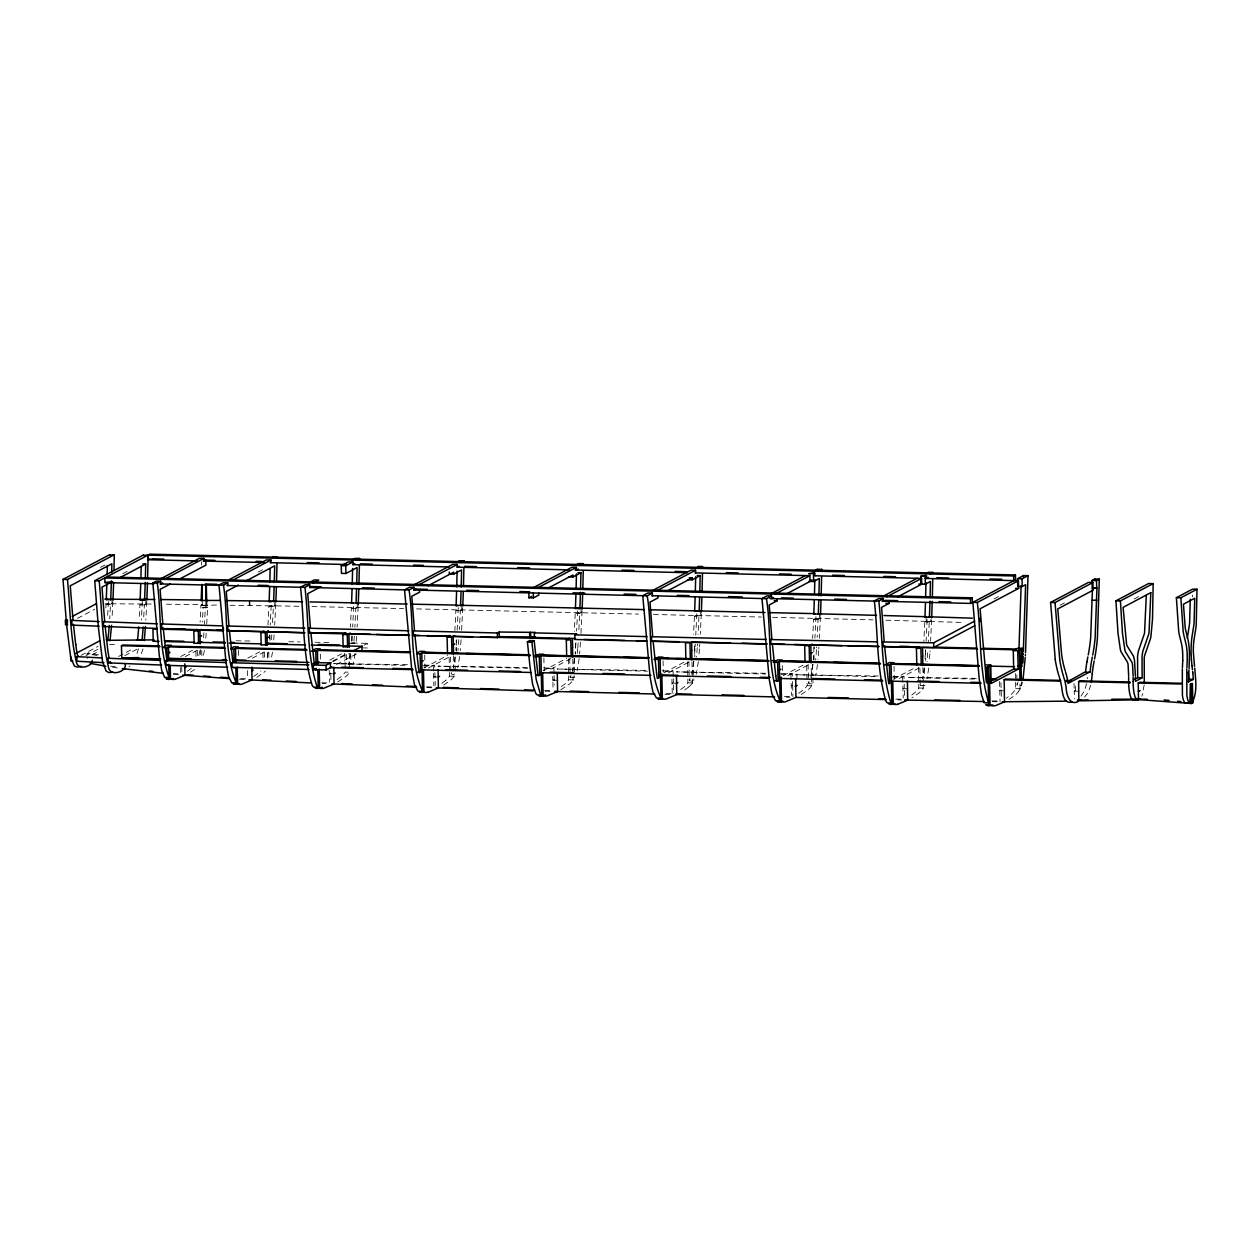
<?xml version="1.0" encoding="UTF-8"?>
<svg xmlns="http://www.w3.org/2000/svg" width="1260" height="1260" viewBox="0 0 1260 1260"><rect width="100%" height="100%" fill="white"/><g stroke="black" fill="none" stroke-linecap="round" stroke-linejoin="round"><path stroke-width="0.75" stroke-dasharray="5 3.75" d="M1192.527 596.894L1192.527 595.067M927.139 619.573L926.116 641.088M931.612 619.684L930.589 641.198M458.262 607.698L457.159 630.236M462.735 607.808L461.633 630.346M577.584 610.785L576.608 631.087M582.057 610.895L580.955 633.575M696.812 613.699L695.772 635.229M701.284 613.809L700.308 634.142M819.394 613.746L819.504 618.534L813.598 619.195L812.637 638.426M815.96 616.597L814.921 638.127M819.504 618.534L818.071 619.306L817.173 637.371M820.433 616.707L819.378 638.237M924.761 622.44L923.848 641.434M929.234 622.55L928.305 641.545M275.767 603.839L274.696 625.133M353.698 606.375L352.658 626.929M358.155 606.485L357.131 627.039M461.68 605.225L461.79 610.013L455.884 610.675L454.876 630.488M461.79 610.013L460.341 610.785L459.412 629.465M575.221 613.604L574.324 631.433M581.033 608.013L581.128 612.801L579.694 613.573L578.734 632.693M694.433 616.534L693.551 634.378M698.906 616.644L698.024 634.473M142.317 601.303L141.356 620.077M146.79 601.414L145.829 620.188M298.856 606.312L270.317 605.745L268.916 606.58L267.955 625.18M271.231 605.351L270.223 625.023M274.743 601.115L274.853 605.918L273.389 606.69L272.428 625.291M357.163 602.831L357.273 607.635L351.351 608.297L350.39 627.165M357.273 607.635L355.824 608.407L354.848 627.26M108.407 601.603L107.51 618.723M112.88 601.713L111.982 618.833M166.54 604.202L202.261 604.627L200.97 605.446L200.119 622.062M206.734 624.125L207.616 607.414L203.143 607.32L202.387 621.936M216.547 604.957L205.443 605.556L204.466 624.173M145.766 599.303L145.876 604.107L139.891 604.8L139.088 620.093M145.876 604.107L144.364 604.91L143.561 620.203M151.216 604.06L107.541 603.776L106.013 604.595L105.667 611.131M111.904 599.083L112.014 603.886L110.471 604.706L109.714 618.723M695.268 643.986L695.095 646.884M699.741 644.096L699.552 646.994M814.417 646.868L814.291 648.821M818.89 646.978L818.764 648.931M925.517 651.782L925.58 650.822M929.99 651.892L930.053 650.932M580.451 642.127L579.6 653.909M697.473 644.017L697.363 645.86M816.559 647.845L816.622 646.915M352.107 636.269L351.572 643.923M356.58 636.379L356.044 644.033M456.608 639.686L456.419 642.442M461.065 639.797L460.294 650.554M575.93 642.978L575.127 653.798M925.407 653.656L924.871 661.138M927.675 652.649L927.281 658.287A81.002 23.404 -88.6 0 1 927.014 661.721M929.88 653.767L929.344 661.232M354.328 636.158L353.792 643.529L349.319 643.419M458.813 639.608L458.419 645.341A77.459 22.381 -88.6 0 1 457.963 650.727M578.135 642.915L577.726 648.679M816.448 649.656L816.102 654.538A82.987 23.971 -88.6 0 1 815.645 659.957M818.638 650.806L817.976 659.767M269.64 634.883L269.341 639.04M274.097 634.977L273.688 640.694M694.969 648.711L694.606 653.751M697.237 647.624L696.953 651.64A82.892 23.94 -88.6 0 1 696.496 657.074M699.442 648.821L698.827 656.885M206.167 633.292L205.711 639.308M271.845 634.646L271.577 638.489A89.539 25.862 -88.6 0 1 271.357 641.23M203.915 632.819L203.758 634.993A76.781 22.176 -88.6 0 1 203.38 639.466M813.881 655.042L813.503 659.657M456.057 647.451L455.821 650.443M1144.175 685.015L1141.954 696.229M1087.411 677.329L1087.27 678.762M574.67 658.539L572.56 671.139M579.143 658.634L577.127 670.84M693.898 661.516L691.787 674.131M698.371 661.61L696.245 674.242M813.047 664.398L810.826 677.408M817.519 664.508L815.803 675.486M924.242 667.973L922.54 678.715M928.714 668.068L927.014 678.825M459.695 656.491L457.726 667.769M350.674 653.341L348.579 664.65M355.131 653.452L353.052 664.76M455.144 656.98L453.253 667.674M268.049 652.05L266.962 658.192M272.507 652.16L271.058 659.894M204.451 650.302L203.049 656.901M199.899 650.664L198.576 656.806M1086.608 683.613L1084.545 690.511L1081.064 696.181M138.505 648.774L136.474 655.2M142.978 648.884L140.143 656.87M1090.798 685.109L1088.057 692.575L1083.978 697.788M1018.001 681.975L1017.088 685.22L1016.757 672.367M1022.474 682.069L1021.514 685.456L1017.04 685.346M690.244 678.715C687.314 681.833 694.669 682.006 694.701 678.825M451.584 672.525C449.316 674.998 455.962 675.155 456.057 672.635M809.251 681.912C806.888 684.542 813.566 684.7 813.724 682.022M924.95 685.204A27.578 7.969 -88.6 0 1 924.808 685.503L920.336 685.409A27.578 7.969 -88.6 0 0 921.123 683.519M1015.355 673.438L1015.576 688.858A41.265 11.923 -88.6 0 1 1014.19 691.141A89.145 25.751 -88.6 0 1 1010.315 695.284L1006.315 698.197M1020.049 688.968L1020.001 681.14M918.808 684.243L918.76 688.212A61.583 17.797 -88.6 0 1 917.453 689.992L917.248 690.244A107.084 30.933 -88.6 0 1 914.665 692.811L910.287 696.024M923.281 684.353L923.233 688.322A61.583 17.797 -88.6 0 1 921.911 690.102L921.706 690.338A107.084 30.933 -88.6 0 1 919.139 692.921L911.909 697.819M449.489 672.43L449.521 676.21A92.138 26.617 -88.6 0 1 445.804 680.29M1018.631 691.315L1018.663 691.252A41.265 11.923 -88.6 0 0 1020.049 688.968M568.701 675.974L568.622 679.99A71.08 20.538 -88.6 0 1 567.252 681.707A112.109 32.398 -88.6 0 1 565.063 683.897L558.936 688.228M573.095 680.101L573.158 676.084M687.881 678.998L687.834 682.999A94.941 27.437 -88.6 0 1 684.274 686.858L678.605 690.952M692.307 683.109L692.354 679.108M445.804 680.353L441.063 683.818M688.747 687.031L682.605 691.346M194.56 669.47L189.992 672.446M337.113 679.597L341.397 676.431A108.864 31.453 -88.6 0 0 343.728 674.084A65.473 18.916 -88.6 0 0 345.256 672.1L349.713 672.21A65.473 18.916 -88.6 0 1 348.201 674.179A108.864 31.453 -88.6 0 1 345.87 676.525L337.759 681.975M187.268 671.281L191.74 668.02A95.98 27.736 -88.6 0 0 191.993 667.769M798.683 693.284L803.439 689.803A111.856 32.319 -88.6 0 0 805.597 687.661L805.644 687.598A68.497 19.798 -88.6 0 0 807.172 685.66L806.683 664.681M253.717 676.399L259.214 672.494A104.69 30.256 -88.6 0 0 260.867 670.887M443.677 685.046L450.277 680.463A92.138 26.617 -88.6 0 0 453.994 676.384M801.297 694.512L807.912 689.913A111.856 32.319 -88.6 0 0 810.054 687.771L810.117 687.708A68.497 19.798 -88.6 0 0 811.629 685.771L811.156 664.792M1009.008 699.363L1014.788 695.457A89.145 25.751 -88.6 0 0 1018.631 691.378M130.048 666.115L129.119 666.635M256.757 677.345L263.686 672.604A104.69 30.256 -88.6 0 0 265.34 670.997M560.763 689.834L569.536 684.007A112.109 32.398 -88.6 0 0 571.678 681.865A71.08 20.538 -88.6 0 0 573.095 680.101M100.469 567.362L105.667 564.606M122.724 573.709L127.78 571.032M77.521 618.345L94.705 609.241M81.002 655.405L98.059 646.38M87.601 653.578L88.956 652.853L86.94 653.42L87.728 658.681M85.869 655.625L97.666 649.372M92.027 654.838L97.083 652.16M258.111 572.119L263.308 569.378M202.151 600.012L202.419 607.698L203.143 607.32M202.419 607.698L207.616 607.414M118.566 656.46L132.473 649.089M124.771 655.641L136.946 649.199M230.029 605.288L274.853 605.918M180.763 656.507L192.575 650.255M185.236 656.617L197.048 650.365M247.81 658.13L259.623 651.877M252.284 658.224L264.096 651.987M353.792 643.529L354.816 642.994L350.343 642.884M329.758 660.098L341.555 653.846M332.53 661.091L346.027 653.956M332.908 661.673L348.469 653.436M364.045 645.199L367.495 643.372L367.605 647.986L360.124 647.829M336.483 664.461L357.226 653.483M330.75 672.966L329.285 673.691L333.932 673.801M423.927 667.957L447.536 655.468M428.384 668.068L450.324 656.46M422.966 665.784L434.7 665.312L434.826 670.777M435.062 676.21L433.598 676.935L438.244 677.045M543.107 670.824L566.732 658.334M550.951 669.139L571.205 658.429L568.213 658.366M554.022 673.817L553.896 668.178L542.824 668.666M552.715 676.415L552.793 680.164L554.148 679.455L552.856 680.179L553.077 689.567M695.898 615.541L694.449 616.313L700.355 615.652L700.245 610.848M663.988 672.793L685.913 661.201M668.462 672.903L690.385 661.295M673.202 676.73L673.076 671.044L664.366 671.596M783.184 675.659L803.423 664.949M787.642 675.769L807.896 665.059M780.838 674.384L792.272 673.927L792.398 679.597M878.409 675.99L795.564 674.746L877.054 676.699M792.445 681.487L792.524 685.267L791.17 685.976L795.832 686.086M930.699 621.511L924.777 622.188L930.699 621.511L930.589 616.723M994.045 598.925L999.07 596.263M893.23 679.25L915.154 667.642M899.388 678.463L919.627 667.753M892.253 677.077L904.003 676.604L904.144 682.274M1060.022 605.225L1065.078 602.548M1134.205 598.941L1139.418 596.185M1001.212 689.944L999.747 690.669L1004.393 690.795M1074.04 683.377L1074.213 691.141L1075.567 690.433L1075.394 682.668M1075.678 690.417L1074.276 691.157L1074.449 698.922M109.478 644.458L117.369 644.411M105.021 603.792L111.982 603.808M992.014 700.922L998.755 701.001M992.344 701.647L999.101 701.726M236.093 640.789L251.197 641.041M288.823 641.734L300.085 641.954M311.976 606.58L403.547 608.596M315.094 642.253L330.089 642.568M352.532 643.041L367.495 643.372M416.619 608.895L638.489 614.092M895.797 699.08L903.01 699.237M897.829 699.867L901.656 699.962M581.128 612.801L575.221 613.462L579.694 613.573M653.389 614.455L761.418 617.038M772.585 617.321L872.944 619.841M455.884 610.675L460.341 610.785M813.598 619.195L818.071 619.306M351.351 608.297L355.824 608.407M268.916 606.58L273.389 606.69M205.963 605.241L201.301 605.131L201.206 600.516M200.97 605.446L205.443 605.556M139.891 604.8L144.364 604.91M106.013 604.595L110.471 604.706M407.437 664.666L333.711 663.642L407.783 665.422M424.321 665.075L434.7 665.312M527.294 667.548L437.992 666.146L527.625 668.304M544.178 667.957L553.896 668.178M645.451 670.383L557.188 669.013L647.483 671.186M662.335 670.792L673.076 671.044M765.308 673.265L676.384 671.879L765.639 674.021M780.507 673.643L792.272 673.927M893.608 676.352L904.003 676.604M976.311 678.352L907.31 677.439L976.658 679.108M569.709 658.303L570.15 677.534L574.623 677.644A31.169 9.009 -88.6 0 0 575.489 675.817M1015.702 688.621L1020.175 688.732M449.568 676.148L454.041 676.258L453.962 672.541M1074.213 691.141L1078.859 691.252M568.78 679.77L573.253 679.88M918.902 688.023L923.359 688.117M687.976 682.81L692.449 682.92M807.172 685.66L811.629 685.771M552.793 680.164L557.44 680.274M676.636 683.219L671.99 683.109L673.454 682.385L673.706 693.724M907.562 688.763L902.916 688.653L904.381 687.928L904.601 697.363M666.225 693.551L672.037 693.693M784.397 696.402L791.438 696.575M664.87 694.276L672.635 694.465M786.413 697.205L790.083 697.284M885.906 620.188L963.396 622.471M544.682 690.433L553.124 690.669M545.013 691.205L553.455 691.425M426.494 686.81L433.251 687.047M426.841 687.582L431.897 687.755M321.804 682.699L328.561 682.999M322.135 683.487L325.521 683.629M240.723 678.526L245.794 678.809M239.368 679.234L246.141 679.628M173.124 673.423L179.881 674.068M173.47 674.305L178.542 674.777M110.534 666.036L118.991 667.249M112.565 667.233L117.653 667.973M93.618 653.877L98.469 654.853M92.279 654.586L97.114 655.562M1021.435 681.739L1021.514 685.456M1000.928 682.605L1001.432 699.127M999.542 681.487L1000.062 701.71M926.163 618.203L926.242 621.416M925.486 649.719L925.738 660.791M924.336 668.587L924.556 678.085M922.903 667.359L923.233 682.463M919.879 668.477L920.083 677.974M920.131 679.865L920.257 685.566M918.43 667.264L918.776 682.353M904.176 684.164L904.27 687.944M902.664 677.329L903.2 698.119M893.986 666.367L894.285 679.298M813.739 647.026L814.039 659.941M812.558 664.209L812.826 675.785M812.873 677.722L812.999 683.519M808.101 664.099L808.526 683.408M796.918 674.037L796.997 677.817M792.635 685.251L792.902 696.591M790.918 674.635L791.453 695.441M782.287 665.532L782.413 671.06M694.591 646.002L694.843 657.074M693.378 661.342L693.819 680.683M691.976 661.941L692.323 677.203M688.905 661.248L689.346 680.589M687.503 661.831L687.85 677.092M673.249 678.62L673.328 682.4M671.895 679.329L672.304 694.465M663.059 660.823L663.311 671.895M575.41 643.135L575.663 654.208M574.182 658.413L574.623 677.644M572.78 659.011L573.127 674.194M568.307 658.901L568.654 674.084M554.053 675.691L554.384 685.062M543.879 657.956L544.163 670.871M456.215 640.269L456.341 645.813M456.388 647.656L456.466 651.341M455.033 657.121L455.411 673.974M453.584 655.877L453.915 670.698M450.56 657.011L450.938 673.864M449.159 657.61L449.442 670.588M434.858 672.588L435.267 685.298M433.345 666.036L433.472 671.485M433.519 673.297L433.865 686.038M424.683 655.09L424.982 668.005M351.871 635.717L352.075 644.443M350.737 654.538L350.957 664.13M349.288 653.231L349.634 668.414M346.264 654.428L346.484 664.02M344.815 653.121L345.161 668.304M330.797 674.651L330.955 681.44M329.207 670.304L329.537 682.18M320.434 654.113L320.544 659.358M269.971 635.481L270.097 640.726M268.789 652.318L268.916 657.972M267.388 652.963L267.514 658.586M264.316 652.207L264.442 657.862M262.915 652.853L263.041 658.476M249.889 600.768L249.984 605.383M249.181 601.13L249.275 605.745M247.385 670.682L247.559 677.974M238.439 650.396L238.644 659.122M206.813 600.122L206.908 604.737M206.798 603.918L206.892 607.808M205.789 600.516L205.9 605.304M201.38 561.692L201.458 565.015M201.742 650.664L201.868 656.318M200.293 649.609L200.466 657.169M197.269 650.554L197.411 656.208M195.867 651.388L196.009 657.058M181.708 666.792L181.834 672.478M180.306 667.532L180.432 673.218M577.726 648.679A80.325 23.215 -88.6 0 1 577.332 653.483M571.016 675.722A31.169 9.009 -88.6 0 1 570.15 677.518M692.307 683.156A94.941 27.437 -88.6 0 1 688.747 686.968"/><path stroke-width="1.5" d="M1190.275 599.224L1189.613 622.755A20.774 6.001 -88.6 0 1 1189.219 626.031L1187.424 637.261A31.768 9.182 -88.6 0 0 1187.314 638.19M1128.661 676.069L1128.078 664.681A10.899 3.15 -88.6 0 0 1127.417 662.083L1121.006 651.766A23.704 6.851 -88.6 0 1 1120.408 649.829L1118.014 633.26L1115.935 600.815L1148.663 583.506L1153.136 583.616L1120.408 600.926L1115.935 600.815M1133.134 676.179L1132.551 664.792A10.899 3.15 -88.6 0 0 1131.889 662.193L1125.479 651.877A23.704 6.851 -88.6 0 1 1124.881 649.94L1122.471 633.37L1120.408 600.926M1135.386 675.707L1134.504 660.382A18.632 5.386 -88.6 0 0 1133.37 655.956L1126.991 645.734A15.971 4.615 -88.6 0 1 1126.597 644.411L1123.085 607.399L1150.821 592.625M1153.136 584.341L1152.506 619.085L1150.963 636.142A23.704 6.851 -88.6 0 1 1150.475 638.663L1144.678 655.42A10.836 3.134 -88.6 0 0 1144.222 657.988L1144.3 683.361M1128.661 677.313L1128.645 681.345A23.152 6.694 -88.6 0 0 1130.031 695.016L1130.236 695.536A14.27 4.127 -88.6 0 0 1132.22 699.379L1132.929 699.662A22.837 6.599 -88.6 0 0 1133.764 699.662L1138.505 699.694L1138.237 682.983L1139.591 682.274L1182.258 683.298M1133.134 677.423L1133.118 681.44M1135.386 676.998L1135.386 681.345L1142.127 677.77L1142.048 656.397A18.632 5.386 -88.6 0 1 1142.946 650.9L1148.71 634.237A15.971 4.615 -88.6 0 0 1149.041 632.536L1150.821 592.72M1094.814 580.025L1094.83 579.033L1099.303 579.127L1097.397 638.363A66.433 19.199 -88.6 0 1 1094.956 656.885L1094.562 658.98M1146.317 595.098L1144.584 632.426A15.971 4.615 -88.6 0 1 1144.237 634.126L1138.473 650.79A18.632 5.386 -88.6 0 0 1137.575 656.287L1137.654 677.659L1134.283 679.439M1188.432 681.865L1193.346 679.266A49.392 14.27 -88.6 0 0 1192.795 673.029M1023.529 576.608L1023.545 575.537L1028.018 575.647L1025.514 652.633M1094.83 579.033L1092.058 580.498L1092.231 588.184L1096.94 588.168L1095.145 637.796A62.48 18.05 -88.6 0 1 1092.83 654.381L1092.703 655.058M1092.451 589.16L1090.672 637.686A62.48 18.05 -88.6 0 1 1088.356 654.271L1088.231 654.948M109.809 555.203L114.298 554.731L113.967 570.465M143.656 555.566L148.129 554.951L147.609 578.356M459.553 561.803L459.569 560.763L464.042 560.873L464.026 561.913M578.891 564.622L578.907 563.551L583.38 563.661L583.364 564.732M698.119 567.472L698.135 566.401L702.608 566.512L702.592 567.583M817.252 570.37L817.267 569.299L821.74 569.41L821.725 570.465M932.857 573.489L932.872 572.418L928.399 572.308L925.391 573.899M272.648 557.582L272.664 556.652L277.121 556.762L277.106 557.692M359.525 559.471L359.541 558.479L355.068 558.369L351.886 560.054M1021.12 585.947L1018.946 649.688M276.995 563.755L276.601 579.789M359.399 565.645L358.942 584.404M463.901 568.165L463.507 584.703M577.978 572.654L580.955 572.733L580.592 587.522M583.238 571.016L582.845 587.664M697.205 575.505L700.182 575.584L699.82 590.404M702.466 573.883L702.072 590.546M821.599 576.765L821.142 595.917M925.958 582.719L925.643 596.216M932.731 579.789L932.353 596.437M107.352 565.614L107.131 574.67M141.183 566.449L140.899 578.088M142.727 563.944L145.703 564.023L145.357 578.198M352.611 568.496L352.233 584.12M457.128 571.063L456.734 586.892M576.45 573.93L576.135 587.412M695.678 576.781L695.362 590.294M814.826 579.679L814.495 593.192M270.144 569.315L269.829 581.884M1182.731 660.429L1182.746 655.168A23.782 6.867 -88.6 0 0 1181.738 644.695L1179.439 635.355A28.508 8.237 -88.6 0 1 1178.714 631.528L1176.383 597.712L1192.527 589.144L1196.984 589.255L1196.228 624.74A28.508 8.237 -88.6 0 1 1195.693 629.212L1193.96 640.033A23.987 6.93 -88.6 0 0 1193.33 652.05L1194.527 666.241M111.668 572.623L111.872 563.787L70.245 585.821L72.986 619.684L71.788 620.314L71.899 625.117L99.288 626.188M930.116 596.327L930.447 581.474L925.36 584.167L918.745 584.089M461.191 586.987L461.617 569.945L453.805 574.072L449.332 573.962L449.284 572.04M818.89 595.744L819.315 578.466L813.614 581.49L809.156 581.38L812.007 579.868M274.302 581.994L274.696 565.819L245.291 581.38M356.69 584.231L357.115 567.551L345.917 573.473L341.444 573.363L341.271 565.677L348.437 561.881L352.91 561.991L352.973 564.685L354.816 563.692M929.99 601.13L929.439 617.321L924.982 617.227L925.439 603.319M932.227 601.303L931.675 617.904M111.431 580.813L110.722 599.713L106.249 599.618L106.848 584.404M145.246 582.341L144.601 599.933L140.128 599.823L140.71 584.199M147.483 582.577L146.853 599.949M580.466 592.326L579.899 608.596L575.426 608.501L575.93 594.499M582.703 592.531L582.136 609.1M113.62 582.955L112.943 600.39M269.687 586.357L269.136 601.603L274.743 601.115L269.136 601.603M274.16 586.451L273.609 601.634M276.397 586.703L275.845 602.17M352.091 588.672L351.556 603.319L357.163 602.831M356.564 588.782L356.029 603.43M358.801 589.034L358.234 604.784M456.592 591.507L456.088 605.713L461.68 605.225M461.065 591.601L460.562 605.808M463.302 591.853L462.798 606.028M695.142 597.382L694.654 611.336L700.245 610.848M699.615 597.492L699.127 611.447M701.867 597.728L701.363 612.013M814.291 600.28L813.803 614.234L819.394 613.746M818.764 600.39L818.275 614.345M821 600.626L820.496 614.912M220.295 600.437L201.19 600.469L201.789 584.325L202.246 599.902M1023.309 651.782L1025.624 584.687L1022.206 586.498L1017.733 586.388L1017.56 578.702L1023.545 575.537M1023.151 654.57L1023.199 653.656M1025.356 655.515L1025.419 654.586M1182.4 667.548L1182.478 666.162A63.441 18.333 -88.6 0 0 1182.731 660.429M1186.873 667.658L1186.951 666.272A63.441 18.333 -88.6 0 0 1187.203 660.524L1187.219 655.279A23.782 6.867 -88.6 0 0 1186.196 644.805L1183.896 635.449A28.508 8.237 -88.6 0 1 1183.187 631.638L1180.841 597.823M1189.078 668.635L1189.472 654.113M1023.041 656.318L1022.742 661.043A99.146 28.649 -88.6 0 1 1022.584 663.154L1022.238 648.349L1017.765 648.238L1013.276 650.617L1013.686 669.076L991.762 680.683M1025.246 657.326L1022.994 679.565M1182.321 668.918L1182.4 695.268A14.789 4.268 -88.6 0 0 1185.392 703.111M1186.794 669.028L1186.857 695.362A14.789 4.268 -88.6 0 0 1189.865 703.222M1188.999 670.052L1188.684 675.187A49.392 14.27 -88.6 0 0 1188.432 681.865M145.451 626.503L144.27 640.631M138.679 626.85L138.427 630.394A57.109 16.506 -88.6 0 1 137.529 639.875M143.152 626.944L142.9 630.504A57.109 16.506 -88.6 0 1 142.002 639.985L137.498 639.844M111.573 625.354L110.029 640.82M109.289 625.511L109.195 626.803M1091.979 676.447L1092.247 673.801M1067.141 682.006L1085.647 671.611A53.991 15.608 -88.6 0 1 1086.923 661.768M1065.519 671.801L1066.464 675.108A53.991 15.608 -88.6 0 1 1068.149 683.345L1090.12 671.722A53.991 15.608 -88.6 0 1 1091.396 661.862L1092.325 657.027M1091.884 677.439L1091.317 682.243M1086.939 661.799L1087.852 656.917M1094.168 660.996L1093.333 665.453A46.242 13.356 -88.6 0 0 1092.247 673.817M107.525 640.316L154.114 639.875M1192.669 701.663C1197.583 691.299 1195.551 679.124 1194.732 668.052M1135.701 698.638L1140.174 698.749M1080.922 699.93L1077.394 700.166M81.38 666.319L77.317 667.107L74.403 666.099L70.686 657.484L66.607 624.96L63 579.395L109.825 554.62M63 579.395L67.473 579.505L114.298 554.731M112.738 672.194L108.927 672.572L106.108 671.044L102.501 661.264L98.374 627.26L94.721 580.75L143.671 554.841M94.721 580.75L99.193 580.86L149.83 554.164L1015.45 574.985L1015.56 579.6L1013.749 580.561L1013.654 575.946L1015.45 574.985M882.031 601.272L970.562 603.414L972.373 602.453L972.263 597.838L970.468 598.799L104.848 577.978L104.958 582.592L112.66 581.774M1013.654 575.946L148.034 555.124L148.144 559.739L149.94 558.778M112.061 581.821L101.965 587.16L104.659 621.054L103.478 621.684L103.588 626.472L157.374 628.425M120.472 577.379L145.703 564.023M72.261 616.455L96.327 603.729M106.249 599.618L107.431 598.988M110.722 599.713L111.904 599.083M71.899 625.117L73.442 624.298L75.695 644.537M168.761 664.303L169.06 677.486L164.603 677.376L161.721 670.43L159.28 655.625L152.838 582.955L156.272 581.144L160.729 581.254L160.792 583.947L162.65 582.971M159.847 579.253L199.458 558.29L203.915 558.4L203.978 561.094L205.805 560.133L205.916 565.126L180.463 578.592M152.838 582.955L157.311 583.065L160.729 581.254M164.304 579.364L203.915 558.4M140.128 599.823L145.766 599.303L144.601 599.933M170.273 583.978L160.099 589.381L162.776 623.275L161.611 623.889L161.721 628.677L163.217 627.889L166.178 654.885A76.781 22.176 -88.6 0 0 166.903 659.846L165.911 660.524L166.021 665.327L227.666 667.217M103.588 626.472L105.1 625.669L107.683 649.136A57.109 16.506 -88.6 0 0 108.99 657.437L108.061 658.177L108.155 662.965L110.266 661.846M75.789 653.499L99.666 640.867M103.887 662.665L76.97 661.248L76.844 656.554L77.915 655.987M235.856 667.832L236.203 682.92L231.73 682.81L228.485 676.195L225.934 662.02L219.004 585.034L223.303 582.75L227.776 582.86L227.839 585.553M228.611 579.947L266.49 559.913L270.963 560.023L271.026 562.7M219.004 585.034L223.477 585.144L227.776 582.86M233.084 580.057L270.963 560.023M201.206 600.516L202.151 600.012L160.697 599.539M205.789 600.516L206.262 584.435L206.75 601.965M160.744 658.87L121.747 657.925L121.464 645.719L122.819 645.01L159.406 645.892M238.361 585.049L226.249 591.46L228.926 625.354L227.792 625.952L227.902 630.756L229.367 629.984M137.466 640.127L142.947 639.702L141.939 640.237M121.747 657.925L138.695 657.594M156.807 629.149L152.948 629.055L153.232 641.277L154.586 640.553M163.847 646.774L166.855 645.199L171.328 645.309L166.824 647.687L163.847 647.609M194.119 643.12L193.835 630.913L196.844 629.323M193.835 630.913L198.308 631.024L201.316 629.433L199.978 630.189L200.167 643.923M168.682 660.539L168.509 653.011L169.911 652.27L168.619 652.995L168.494 646.852L169.832 646.144L224.438 647.451M308.543 582.986L314.275 579.947L318.748 580.057L313.016 583.096M167.171 660.004L170.195 658.397M201.695 641.734L198.655 643.34L194.008 643.23M226.926 585.522L304.952 587.365L309.724 584.829L309.787 587.522L311.63 586.546M341.271 565.677L345.744 565.787L352.91 561.991M356.359 560.164L359.541 558.479M166.021 665.327L167.202 664.697M318.922 587.759L307.724 593.68L310.385 627.59L309.251 628.173L309.361 632.977L408.98 635.386M184.779 667.642L186.244 666.918M230.895 648.396L233.903 646.805L238.361 646.915L233.872 649.294L230.895 649.215M261.166 644.742L260.883 632.52L263.891 630.945M260.883 632.52L265.356 632.63L268.349 631.039M235.667 654.617L235.525 648.459L236.88 647.75L306.448 649.42M267.214 645.466L267.025 631.795L268.364 631.087M267.041 637.97L268.443 637.229M309.031 669.501L232.092 667.359L231.966 662.665L232.974 662.13A89.539 25.862 -88.6 0 1 232.564 659.137L229.462 631.087M234.202 661.61L237.242 660.004M268.726 643.34L265.702 644.947L261.056 644.837M351.556 603.319L352.69 602.721M234.281 667.753L233.935 667.753A38.43 11.104 -88.6 0 1 233.856 667.359M309.361 632.977L310.81 632.205L314.37 664.382L313.346 664.918L313.457 669.721C315.693 667.028 314.543 671.281 316.228 669.721L316.197 668.273M413.123 585.349L452.734 564.385L457.207 564.496L457.254 567.189L459.113 566.212M456.246 562.527L459.569 560.763M253.26 670.052L251.858 670.792L252.063 679.912L241.794 684.18A104.69 30.256 -88.6 0 1 239.243 684.322A60.559 17.498 -88.6 0 1 237.699 683.912L233.226 683.802A60.559 17.498 -88.6 0 0 234.738 684.18A104.69 30.256 -88.6 0 0 237.321 684.054L239.368 683.534M309.55 587.506L409.027 589.979L414.02 587.349L414.067 590.042L415.926 589.05M417.595 585.459L457.207 564.496M460.719 562.637L464.042 560.873M428.116 585.711L453.758 572.15L453.805 574.072M312.827 650.317L314.181 649.609M345.665 632.945L311.472 632.866M343.114 646.711L342.83 634.505L345.823 632.914M315.803 651.262L320.308 648.884L315.835 648.774L311.346 651.152L315.803 651.262L316.087 663.484M342.83 634.505L347.303 634.599L350.296 633.024M319.19 661.972L316.15 663.579L313.047 663.516M313.378 664.996L325.993 665.327L331.191 662.587M353.666 650.695L362.313 646.112M313.488 669.611L326.104 669.942L331.868 666.949M456.088 605.713L457.223 605.115L410.917 604.154M335.223 673.076L333.821 673.817L334.058 683.975L323.584 688.322A108.864 31.453 -88.6 0 1 321.205 688.48A65.473 18.916 -88.6 0 1 319.63 688.133L315.157 688.023A65.473 18.916 -88.6 0 0 316.732 688.354A108.864 31.453 -88.6 0 0 319.127 688.212L322.261 687.298M419.564 590.247L419.612 592.168L411.799 596.295L414.445 630.221L413.312 630.819L413.422 635.607L414.871 634.851L418.304 666.556A77.459 22.381 -88.6 0 0 419.233 672.871L420.525 672.226L420.1 653.767L424.604 651.388L420.131 651.294L417.123 652.869M532.303 588.215L571.914 567.252L576.387 567.362L576.45 570.055L578.308 569.079M575.489 565.362L578.907 563.551M538.508 587.412L576.387 567.362M579.947 565.472L583.38 563.661M447.505 653.609L447.127 637.009L450.119 635.418M447.127 637.009L451.584 637.119L454.592 635.528M528.822 592.783L528.932 597.775L531.641 596.358M549.013 587.68L572.953 575.017L572.985 576.938L568.528 576.828M528.932 597.775L533.405 597.886L538.808 595.035L538.76 593.113M572.985 576.938L580.955 572.733M414.02 587.349L409.547 587.239L404.555 589.869L411.768 670.131L414.509 684.794L417.974 691.22L422.525 691.378L421.848 661.421L423.313 660.681M453.332 644.758L454.797 644.033M413.343 630.898L497.401 632.977L499.18 632.032L535.248 632.378L534.287 632.882L534.398 637.497L535.342 636.993L499.259 636.647L497.511 637.591L413.453 635.497M438.134 677.061L439.598 676.337M575.426 608.501L576.56 607.903M579.899 608.596L581.033 608.013L578.041 607.934M647.734 658.381L540.949 655.814L541.721 695.048L537.264 694.937A31.169 9.009 -88.6 0 1 535.768 693.346L532.665 684.637L529.972 666.367L527.404 641.781L529.704 640.568L534.177 640.663L537.39 670.021A80.325 23.215 -88.6 0 0 538.24 675.864L539.705 675.092L539.296 656.633L543.784 654.255L539.312 654.16L534.823 656.539L539.296 656.633M527.404 641.781L531.862 641.891L534.177 640.663M653.216 590.168L691.11 570.119L695.583 570.229L695.646 572.922M413.815 590.011L647.215 595.822L652.397 593.082L652.459 595.775M657.688 590.278L695.583 570.229M647.167 641.23L574.922 639.481L574.812 634.867L576.655 633.89L534.287 632.882M566.685 656.476L566.307 639.875L569.315 638.284M666.493 591.46L692.134 577.883L692.181 579.805L687.708 579.694M692.181 579.805L700.182 575.584M694.654 611.336L695.788 610.753M766.395 644.081L651.64 641.34L651.499 636.647L652.633 636.048L649.987 602.122L657.988 597.901L657.956 595.98M651.609 641.45L653.058 640.678L656.554 673.013M770.695 593.933L805.376 575.599M813.865 571.111L817.267 569.299M651.861 595.744L766.458 598.658L771.577 595.948L771.64 598.642L773.498 597.649M775.168 594.043L809.849 575.694L809.975 581.474L785.783 594.263M814.763 573.095L808.983 573.694L814.763 573.095L814.826 575.788M818.323 571.205L821.74 569.41M658.476 659.515L662.981 657.121L658.508 657.027L654.003 659.405L658.476 659.515L658.901 677.959L657.326 678.368A82.892 23.94 -88.6 0 1 656.554 673.013M777.136 598.846L777.184 600.768L769.23 604.973L771.86 638.899L770.742 639.497L770.852 644.285L772.285 643.529L775.782 675.88M677.927 682.495L676.525 683.235L676.777 694.575L666.162 698.985A94.941 27.437 -88.6 0 1 662.492 698.938L658.035 698.78M813.803 614.234L814.936 613.636L768.758 612.612M978.736 665.595L892.427 663.516L891.072 664.225L891.844 703.08L887.292 702.891A27.578 7.969 -88.6 0 1 885.78 700.828C876.614 668.587 878.062 634.048 874.345 600.91L878.85 598.531L883.323 598.626L883.386 601.319L885.244 600.343M882.441 596.626L917.122 578.277M920.887 584.073L920.714 576.371L926.51 575.788L926.572 578.482L928.415 577.49M874.345 600.91L878.818 601.02L883.323 598.626M886.914 596.736L921.58 578.387L921.721 584.152L897.514 596.957M920.714 576.371L926.51 575.788M929.864 574.009L932.872 572.418M777.672 662.382L782.161 659.988L777.703 659.894L773.199 662.272L777.672 662.382L778.082 680.825L776.554 681.219A82.987 23.971 -88.6 0 1 775.782 675.864M805.061 662.209L804.683 645.608L809.156 645.719L812.164 644.128M888.883 601.524L888.914 603.445L881.575 607.336L884.173 641.277L883.024 641.891L883.134 646.695L884.583 645.923L888.111 679.014A81.002 23.404 -88.6 0 0 888.788 683.707L889.828 683.519L889.403 665.059L893.907 662.681L889.434 662.571L884.945 664.949M771.577 595.948L767.12 595.838L761.985 598.547L769.246 679.423L771.986 694.213L775.64 700.812L780.113 700.922L779.404 670.021L780.869 669.296M810.904 653.357L812.369 652.633M924.982 617.227L926.131 616.612M783.011 701.174L780.901 701.726A111.856 32.319 -88.6 0 1 778.712 701.883L778.649 701.867A68.497 19.798 -88.6 0 1 777.073 701.584L781.547 701.678A68.497 19.798 -88.6 0 0 783.121 701.977A111.856 32.319 -88.6 0 0 785.358 701.836L795.958 697.442L795.706 686.101L797.17 685.377M929.439 617.321L930.589 616.723M987.997 675.029L988.628 702.859L984.154 702.749L981.477 694.575L979.146 678.384L972.878 602.343L1013.953 580.608M972.878 602.343L977.35 602.453L1018.427 580.718L1018.6 588.404L980.091 608.785L986.328 680.305A99.146 28.649 -88.6 0 0 986.58 682.195L986.249 667.39L990.754 665.012L991.163 683.471L1018.159 669.186L1017.733 650.727L1022.238 648.349M1017.56 578.702L1022.033 578.812L1028.018 575.647M916.808 664.902L916.429 648.302L919.422 646.711M883.087 641.938L933.644 642.805L974.673 621.101M883.197 646.553L933.755 647.419L974.767 625.716M1055.25 659.311L1050.588 602.438L1088.451 582.403L1092.924 582.514L1093.097 590.2L1057.77 608.895L1061.613 654.538A58.669 16.947 -88.6 0 0 1064.448 668.225L1065.204 670.777M1050.588 602.438L1055.045 602.548L1092.924 582.514M1092.058 580.498L1096.515 580.608L1099.303 579.127M1092.231 588.184L1096.94 588.168M988.564 666.572L989.919 665.863L990.297 682.778L988.958 683.487L987.919 666.556L988.108 675.013M1020.064 649.924L1021.403 649.199L1021.797 666.115L1020.442 666.839L1019.403 649.908L1019.954 679.234M1004.393 690.795L1004.141 679.77L1005.496 679.045L1060.715 680.384M1196.984 589.255L1180.841 597.791L1176.367 597.697M1063.881 677.596L1064.747 680.589A46.242 13.356 -88.6 0 1 1066.181 687.613C1066.181 694.228 1069.85 706.876 1078.828 701.048L1078.639 681.55L1079.993 680.841L1129.936 682.038M1189.881 702.954L1190.385 684.243L1192.385 683.55L1192.826 702.797L1191.472 703.505L1140.772 699.757L1080.056 700.812M1190.385 684.243L1192.385 683.55M1191.881 693.047L1190.479 693.788L1191.944 693.063L1191.739 683.534M125.118 663.689C127.701 671.407 110.313 677.392 108.533 667.438C101.918 639.151 101.965 609.667 99.193 580.86M557.266 672.761L557.582 691.551L546.982 695.945A112.109 32.398 -88.6 0 1 544.792 696.103A71.08 20.538 -88.6 0 1 543.328 695.851M907.452 688.779L907.704 700.103L897.624 704.324M545.69 694.906L542.509 695.835A112.109 32.398 -88.6 0 1 540.319 695.992A71.08 20.538 -88.6 0 1 538.855 695.756L543.328 695.851M173.203 678.478L170.557 679.219A95.98 27.736 -88.6 0 1 167.706 679.298L167.517 679.234A49.628 14.332 -88.6 0 1 166.099 678.699L170.51 678.762A49.628 14.332 -88.6 0 0 171.974 679.329L172.163 679.376A95.98 27.736 -88.6 0 0 175.03 679.298M992.975 704.954L991.179 705.474A89.145 25.751 -88.6 0 1 987.242 705.505M894.947 703.741L893.151 704.214A107.084 30.933 -88.6 0 1 890.521 704.387L890.316 704.356A61.583 17.797 -88.6 0 1 888.946 703.994L893.419 704.104A61.583 17.797 -88.6 0 0 894.789 704.45L894.994 704.482A107.084 30.933 -88.6 0 0 897.624 704.308M1071.787 702.025C1063.55 704.308 1062.432 693 1061.723 687.487A46.242 13.356 -88.6 0 0 1060.29 680.416L1059.424 677.486M1138.457 699.709L1138.221 699.773A22.837 6.599 -88.6 0 1 1137.402 699.773L1136.693 699.442A14.27 4.127 -88.6 0 1 1134.709 695.662M662.539 698.686L661.689 698.875A94.941 27.437 -88.6 0 1 658.035 698.827M175.03 679.329L184.952 675.218L184.81 663.847M427.833 692.338L438.37 687.96L438.086 669.784M1078.103 700.198L1088.152 699.914M1066.574 701.174L1002.33 701.757M1111.761 699.237L1147.183 699.19M106.186 639.875L108.58 639.859M104.911 599.177L154.948 599.492M983.918 701.537L905.499 700.04M270.207 601.13L226.06 600.579M959.947 700.418L934.621 699.93M272.459 601.178L302.495 601.776M876.834 641.828L770.774 639.56M878.692 646.474L770.884 644.175M309.991 601.918L352.658 602.847M357.131 602.942L407.185 604.076M461.664 605.32L643.97 609.604M649.562 609.745L765.04 612.517M766.301 639.466L651.53 636.725M878.929 698.67L885.67 698.827M886.016 699.583L796.54 697.442M151.909 558.826L163.706 559.109M205.018 560.101L214.861 560.338M256.174 561.346L262.08 561.487M307.33 562.574L319.127 562.858M360.439 563.85L372.251 564.134M413.563 565.126L423.391 565.362M464.704 566.354L476.516 566.638M517.828 567.63L529.625 567.913M622.094 570.134L633.89 570.418M675.202 571.426L687.015 571.709M726.358 572.654L738.155 572.938M779.483 573.93L791.28 574.213M832.592 575.206L844.405 575.489M883.748 576.434L895.545 576.718M936.857 577.71L948.67 577.994M989.982 578.986L1001.779 579.269M148.144 559.739L197.316 560.92M203.222 561.062L264.206 562.527M270.113 562.669L346.831 564.511M352.737 564.653L449.143 566.969M457.002 567.158L569.142 569.866M575.048 570.008L687.188 572.702M695.048 572.89L809.849 575.694M815.062 575.773L921.58 578.387M925.218 578.434L1018.427 580.718M689.157 577.82L692.134 577.883M1015.623 588.341L1018.6 588.404M1092.263 600.233L1096.972 600.217M106.643 577.017L972.263 597.838M309.724 584.829L305.251 584.735L300.478 587.255C304.4 619.747 302.337 653.971 312.197 685.377A29.075 8.395 -88.6 0 0 313.614 687.094L318.197 687.283L317.803 670.021M652.397 593.082L647.923 592.972L642.742 595.712L650.113 677.297L652.869 691.724L656.444 697.977L660.917 698.087L660.145 658.681L768.868 661.295M205.112 583.994L216.925 584.278M258.237 585.27L268.065 585.506M311.346 586.562L321.19 586.798M362.502 587.79L374.299 588.073M415.627 589.066L427.423 589.349M466.767 590.294L478.579 590.578M519.892 591.57L529.72 591.806M573.001 592.846L584.813 593.129M624.157 594.074L635.953 594.358M677.266 595.35L689.078 595.634M728.422 596.594L742.187 596.925M781.547 597.87L793.343 598.153M834.656 599.146L846.452 599.429M885.811 600.374L897.608 600.658M938.92 601.65L950.733 601.933M104.958 582.592L154.13 583.774M160.036 583.915L219.051 585.333M769.907 598.579L876.141 601.13M774.207 600.689L777.184 600.768M885.938 603.383L888.914 603.445M819.362 613.856L876.535 615.337M408.886 630.772L309.283 628.252M574.812 634.867L647.057 636.615M165.863 628.63L185.126 629.087M216.925 629.858L222.768 629.984M530.318 637.387L574.844 638.458M899.797 646.27L909.531 646.506M933.723 647.089L976.878 648.128M982.753 648.27L1016.111 649.073M162.587 629.291L195.331 630.079M199.978 630.189L223.382 630.756M229.225 630.898L262.379 631.685M267.025 631.795L303.739 632.693M370.456 634.284L348.957 633.78L349.162 647.53M376.315 634.426L409.531 635.229M413.438 635.323L419.297 635.465M427.108 635.654L448.607 636.174M472.673 636.757L453.253 636.284L453.537 654.019M480.438 636.93L567.788 639.04M584.089 639.434L624.865 640.411M636.505 640.694L646.222 640.93M652.034 641.056L679.219 641.718M730.453 642.947L691.63 642.017L691.819 650.475M742.108 643.23L767.34 643.844M771.23 643.923L784.822 644.254M794.524 644.49L806.179 644.774M841.979 645.64L810.826 644.884L811.109 662.886M847.822 645.766L878.976 646.522M884.819 646.663L917.91 647.467M977.492 648.884L922.556 647.577L922.761 656.035M981.414 648.979L1014.757 649.782M566.307 639.875L570.78 639.985L571.158 656.586M916.429 648.302L920.903 648.396L921.281 665.012M1013.276 650.617L1017.733 650.727M164.335 640.789L183.834 641.261M213.082 641.97L224.784 642.238M230.643 642.38L234.533 642.474M265.75 643.23L287.201 643.75M318.402 644.49L339.853 645.01M153.232 641.277L159.091 641.419M164.934 641.545L194.182 642.253M198.088 642.348L225.398 643.01M229.288 643.104L260.489 643.844M266.348 643.986L305.345 644.931M311.204 645.073L361.904 646.285L362.014 650.995L405.248 652.034M342.988 646.805L347.634 646.931M986.281 664.902L990.754 665.012M1017.859 666.02L1021.797 666.115M318.827 649.719L410.65 651.924M423.108 652.223L529.893 654.79M542.304 655.09L649.073 657.657M661.5 657.956L768.269 660.524M772.159 660.618L776.034 660.712M780.68 660.823L879.984 663.217M424.903 652.507L448.497 653.074M452.419 653.168L458.325 653.31M466.184 653.499L511.387 654.586M519.246 654.775L529.074 655.011M534.98 655.153L538.902 655.247M542.84 655.342L562.495 655.814M572.323 656.051L615.557 657.09M623.416 657.279L648.963 657.893M654.869 658.035L668.619 658.366M676.494 658.555L686.306 658.791M690.244 658.885L719.728 659.594M729.556 659.831L768.868 660.775M782.617 661.106L806.211 661.673M810.133 661.768L825.867 662.146M833.726 662.335L876.96 663.39M892.694 663.768L918.241 664.382M922.178 664.477L930.038 664.666M939.865 664.902L979.162 665.847M988.99 666.083L1014.552 666.697M121.464 645.719L159.988 646.648M168.494 646.852L225.036 648.207M235.525 648.459L307.03 650.176M409.295 652.649L317.473 650.428L317.677 664.272M530.476 655.562L421.769 652.948L421.958 661.405M880.582 663.973L779.326 661.547L779.53 670.005M891.072 664.225L979.351 666.351M417.123 653.704L420.1 653.767M886.426 664.996L889.403 665.059M1013.686 669.076L1018.159 669.186M1085.584 672.241L1090.058 672.352M1137.654 677.659L1142.127 677.77M1193.362 679.502L1188.873 679.156A49.392 14.27 -88.6 0 0 1188.322 672.919L1188.274 672.367M169.895 658.35L191.347 658.854M222.548 659.61L226.453 659.705M234.25 659.894L245.952 660.177M275.216 660.87L296.667 661.39M166.603 659.011L227.052 660.46M234.848 660.649L308.968 662.429M314.811 662.571L330.419 662.949L330.514 667.658L413.075 669.643M991.51 678.715L996.566 678.841M1065.787 680.495L1070.842 680.62M990.155 679.423L995.227 679.549M1004.141 679.77L1059.377 681.093M1066.117 681.25L1069.504 681.329M1078.639 681.55L1130.267 682.794M1138.237 682.983L1180.903 684.007M341.696 667.186L363.321 667.706M392.805 668.414L412.461 668.887M445.867 669.69L467.491 670.21M498.928 670.966L520.553 671.485M550.037 672.194L573.631 672.761M603.099 673.47L624.724 673.99M660.098 674.84L677.801 675.265M707.269 675.974L730.863 676.541M760.347 677.25L770.175 677.486M813.409 678.526L835.033 679.045M864.517 679.754L882.205 680.179M917.579 681.03L939.204 681.55M970.657 682.306L980.469 682.542M986.375 682.684L990.297 682.778M420.934 669.832L530.995 672.478M540.823 672.714L650.9 675.36M658.76 675.549L768.82 678.195M778.649 678.431L882.819 680.935M890.678 681.124L981.099 683.298M417.533 672.163L420.525 672.226M536.728 675.029L539.705 675.092M775.105 680.762L778.082 680.825M122.252 668.682L125.244 668.745M249.086 679.849L252.063 679.912M1190.7 703.08L1185.408 702.844M618.959 692.386L639.214 692.89M675.911 693.788L691.551 694.165M721.933 694.906L743.872 695.426M828.277 697.457L848.531 697.945M554.605 691.472L557.582 691.551M654.743 694.024L555.376 691.488M676.699 694.559L774.601 696.906M904.727 700.04L907.704 700.103M1004.283 690.795L1004.535 701.82L995.652 705.584A89.145 25.751 -88.6 0 1 991.699 705.616L991.667 705.537A41.265 11.923 -88.6 0 1 990.218 704.749L985.745 704.639A41.265 11.923 -88.6 0 0 987.194 705.427L987.242 705.442M419.533 692.087L424.006 692.181A92.138 26.617 -88.6 0 0 427.833 692.275M304.825 628.141L227.808 626.031M304.936 632.756L227.918 630.646M308.936 664.886L231.998 662.744M570.008 691.126L588.577 691.614M883.953 615.526L926.1 616.723M524.428 689.866L534.555 690.149M533.201 690.874L436.165 687.897M928.321 616.786L972.468 618.156M221.666 625.858L161.642 623.968M225.855 662.555L165.942 660.602M499.102 689.125L480.533 688.574M458.577 687.881L443.378 687.377M157.264 623.81L103.509 621.763M161.752 628.582L223.493 630.52L223.351 627.448M416.367 686.448L406.24 686.101M416.713 687.235L331.837 683.912M159.862 660.382L108.077 658.255M161.674 665.059L108.187 662.855M372.472 684.826L382.599 685.22M99.178 621.574L71.82 620.392M342.074 683.582L352.202 684.007M310.322 682.936L249.511 679.833M67.52 620.188L65.378 620.093L65.489 624.708L67.63 624.803M102.123 657.972L76.86 656.633M296.462 681.502L286.335 680.998M262.694 679.77L271.136 680.227M220.453 677.234L228.895 677.785M229.241 678.605L182.747 675.155M72.828 660.965L70.78 660.823L70.67 656.208M203.553 676.022L210.31 676.525M1164.082 699.993L1169.154 700.402M193.41 675.218L187.063 674.698M1189.834 702.529L1192.826 702.797M163.327 673.312L123.023 668.682M149.452 670.981L152.838 671.344M1177.612 701.221L1180.982 701.599M105.793 666.225L90.153 663.343M237.636 683.881L237.258 667.012M170.51 678.762L170.21 665.516M422.525 691.378C408.949 660.382 414.351 623.07 409.027 589.979M660.901 698.072C647.136 666.871 652.696 629.134 647.215 595.822M779.956 700.796C766.584 669.438 771.797 632 766.458 598.658M236.203 682.92C223.744 652.68 228.438 617.132 223.477 585.144M169.06 677.486C158.335 647.703 161.548 614.171 157.311 583.065M110.864 662.996L110.817 662.917A14.947 4.316 -88.6 0 1 110.376 662.083M988.628 702.859C979.162 670.572 981.209 635.702 977.35 602.453M1063.582 676.588L1063.109 674.998A70.245 20.302 -88.6 0 1 1059.66 659.547M1059.109 676.478L1058.636 674.903A70.245 20.302 -88.6 0 1 1055.187 659.437M1059.723 659.421L1055.045 602.548M1192.417 669.564L1191.976 665.674M1192.621 671.344L1192.795 673.013M529.861 642.143L529.704 640.568M531.862 641.891L536.177 679.534L540.241 693.441A31.169 9.009 -88.6 0 0 541.721 695.032M1191.409 659.626L1191.094 653.263A31.768 9.182 -88.6 0 1 1191.897 637.387L1193.692 626.141A20.774 6.001 -88.6 0 0 1194.086 622.865L1194.748 598.248L1183.439 604.217L1185.188 627.574A20.774 6.001 -88.6 0 0 1185.723 630.362L1187.975 639.45A31.768 9.182 -88.6 0 1 1189.487 654.113M304.952 587.365C308.857 619.857 306.81 654.082 316.669 685.487A29.075 8.395 -88.6 0 0 318.087 687.188M878.818 601.02C882.551 634.142 881.086 668.698 890.253 700.922A27.578 7.969 -88.6 0 0 891.765 702.985M67.473 579.505C70.119 607.021 70.103 635.166 76.403 662.162C77.947 671.06 92.531 666.461 92.295 660.334M1191.031 684.259L1191.472 703.505M1096.515 580.608L1096.688 588.294M1022.033 578.812L1022.206 586.498M1021.057 665.044L1021.387 679.896M989.572 681.88L990.077 704.639M979.792 618.392L979.855 621.463M970.468 598.799L970.562 603.414M933.644 642.805L933.755 647.419M925.186 576.481L925.36 584.167M922.635 656.035L922.856 665.485M907.389 681.203L907.562 688.763M892.773 681.392L893.277 704.041M813.44 573.788L813.614 581.49M809.156 645.719L809.534 662.319M795.659 678.526L795.832 686.086M780.98 676.903L781.547 701.678M691.708 650.491L691.929 660.019M690.354 659.452L689.976 642.852L685.503 642.742L685.881 659.342M676.462 675.659L676.636 683.219M661.799 674.037L662.366 698.843M572.449 639.151L572.638 647.609M572.512 647.624L572.733 657.106M542.65 673.029L543.17 695.803M533.295 592.893L533.405 597.886M530.586 632.268L530.696 636.883M529.641 632.772L529.751 637.387M499.18 632.032L499.291 636.647M497.401 632.977L497.511 637.591M451.584 637.119L451.962 653.72M423.454 669.942L423.959 692.165M345.744 565.787L345.917 573.473M347.303 634.599L347.571 646.821M333.79 667.028L333.932 673.801M325.993 665.327L326.104 669.942M319.205 669.139L319.63 688.117M265.356 632.63L265.639 644.852M251.89 667.138L251.968 670.777M235.557 654.633L235.73 662.177M233.872 649.294L234.139 661.5M198.308 631.024L198.592 643.23M166.824 647.687L167.123 661.185M67.316 620.203L67.394 623.401M77.805 656.255A38.619 11.167 -88.6 0 1 75.805 644.38M109.069 626.771A38.619 11.167 -88.6 0 1 107.651 640.474M422.84 692.275A92.138 26.617 -88.6 0 1 419.533 692.149M1134.504 695.126A23.152 6.694 -88.6 0 1 1133.118 681.44M1191.976 665.658A71.221 20.585 -88.6 0 1 1191.409 659.626M201.395 635.607L199.994 636.347L201.458 635.623M1139.717 690.637L1138.315 691.378L1139.78 690.653"/></g></svg>
